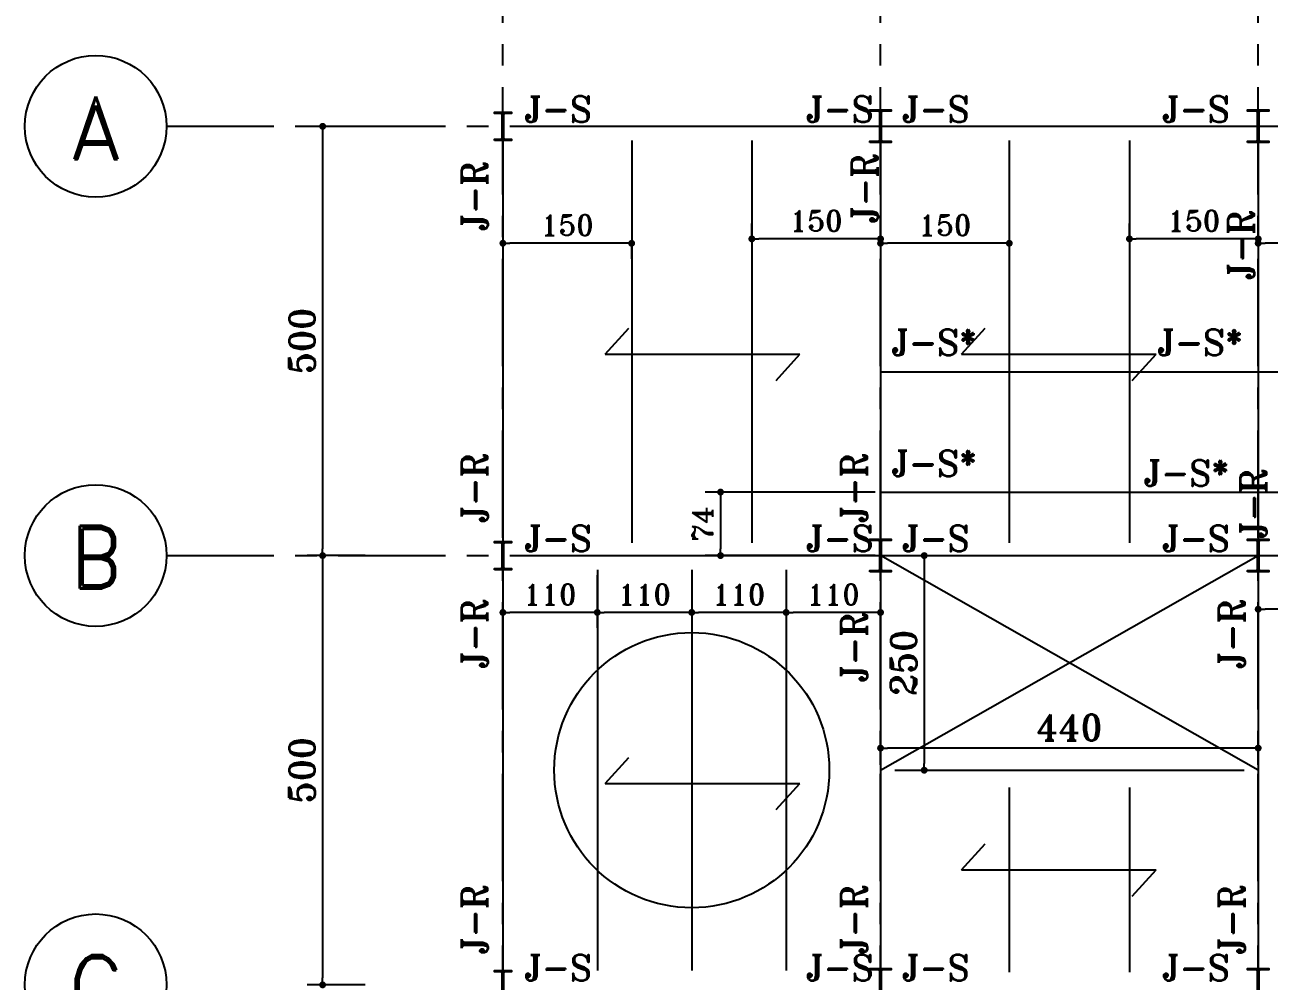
# Model space of a CAD drawing. Header units: inches. Extents: x 460503 to 460688, y 47570 to 48852.
# Drawn here: x 460553.43 to 460567.93, y 48328.23 to 48339.37 of the extents above; entities that cross this region are included whole.
import ezdxf
from ezdxf.enums import TextEntityAlignment as Align

# ---------------------------------------------------------------- set-up
doc = ezdxf.new("R2010")
doc.units = ezdxf.units.IN
doc.header["$MEASUREMENT"] = 0
for name, pattern in [('CENTER', [2, 1.25, -0.25, 0.25, -0.25]), ('DASHDOTX2', [2, 1, -0.5, 0, -0.5]), ('HIDDEN', [0.375, 0.25, -0.125])]:
    doc.linetypes.add(name, pattern=pattern)
for name, color, linetype in [('3', 3, 'HIDDEN'), ('3G', 3, 'Continuous'), ('AA_CUT OUT', 74, 'Continuous'), ('Ax', 1, 'DASHDOTX2'), ('AXE', 1, 'CENTER'), ('DIM', 8, 'Continuous'), ('wall', 4, 'Continuous')]:
    doc.layers.add(name, color=color, linetype=linetype)
doc.layers.add('TEXT', color=250, linetype='Continuous', lineweight=30)
doc.styles.add('ROMAND', font='ROMAND.shx')
doc.styles.add('ROMANT', font='romant')
doc.dimstyles.new('1-100', dxfattribs={"dimtxt": 0.3, "dimasz": 0.08, "dimexe": 0.18, "dimexo": 0.0625, "dimgap": 0.09, "dimtad": 1, "dimdec": 0, "dimlfac": 100, "dimdsep": 46, "dimtxsty": 'ROMANT', "dimblk": 'DOT', "dimcen": 0.09, "dimclrd": 1, "dimclre": 1, "dimclrt": 3, "dimadec": 0, "dimazin": 0, "dimtfac": 1, "dimtdec": 0, "dimtix": 1, "dimtofl": 0, "dimtmove": 2, "dimatfit": 3, "dimldrblk": 'DOT', "dimfxl": 1, "dimtolj": 1, "dimarcsym": 0})
doc.dimstyles.new('Copy of 1-100', dxfattribs={"dimtxt": 0.24, "dimasz": 0.08, "dimexe": 0.18, "dimexo": 0.0625, "dimgap": 0.09, "dimtad": 1, "dimdec": 0, "dimlfac": 100, "dimdsep": 46, "dimtxsty": 'ROMANT', "dimblk": 'DOT', "dimcen": 0.09, "dimclrd": 1, "dimclre": 1, "dimclrt": 3, "dimadec": 0, "dimazin": 0, "dimtfac": 1, "dimtdec": 0, "dimtix": 1, "dimtofl": 0, "dimtmove": 2, "dimatfit": 3, "dimldrblk": 'DOT', "dimfxl": 1, "dimtolj": 1, "dimarcsym": 0})

# ---------------------------------------------------------------- blocks, each defined once
blk = doc.blocks.new('DOT')
at = {"layer": 'DIM', "color": 0, "linetype": 'ByBlock'}
blk.add_line((-0.5, 0), (-1, 0), dxfattribs=at)
at = {"layer": 'DIM', "color": 0, "linetype": 'ByBlock', "const_width": 0.5}
blk.add_lwpolyline([(-0.25, 0, 1), (0.25, 0, 1)], format="xyb", close=True, dxfattribs=at)
blk = doc.blocks.new('*D268')
at = {"layer": 'Defpoints', "color": 0, "transparency": 16777216}
for p in [(460557.458, 48338.188), (460556.9, 48333.188), (460557.458, 48333.188)]:
    blk.add_point(p, dxfattribs=at)
at = {"layer": 'wall', "color": 1, "lineweight": -2, "transparency": 16777216}
for p, q in [((460557.396, 48338.188), (460556.72, 48338.188)), ((460556.9, 48338.108), (460556.9, 48333.268)), ((460557.396, 48333.188), (460556.72, 48333.188))]:
    blk.add_line(p, q, dxfattribs=at)
at = {"layer": 'wall', "color": 1, "lineweight": -2, "transparency": 16777216, "xscale": 0.08, "yscale": 0.08, "zscale": 0.08}
for p, rotation in [((460556.9, 48338.188), 90), ((460556.9, 48333.188), 270)]:
    blk.add_blockref('DOT', p, dxfattribs=dict(at, rotation=rotation))
at = {"layer": 'wall', "color": 3, "transparency": 16777216, "insert": (460556.66, 48335.688), "char_height": 0.3, "attachment_point": 5, "rotation": 90, "style": 'ROMANT'}
blk.add_mtext('\\A1;500', dxfattribs=at)
blk = doc.blocks.new('_Dot')
at = {"layer": 'DIM', "color": 0, "lineweight": -2}
blk.add_line((-0.5, 0), (-1, 0), dxfattribs=at)
at = {"layer": 'DIM', "color": 0, "const_width": 0.5}
blk.add_lwpolyline([(-0.25, 0, 1), (0.25, 0, 1)], format="xyb", close=True, dxfattribs=at)
blk = doc.blocks.new('*D269')
at = {"layer": 'Defpoints', "color": 0, "transparency": 16777216}
for p in [(460557.458, 48333.188), (460556.9, 48328.188), (460557.458, 48328.188)]:
    blk.add_point(p, dxfattribs=at)
at = {"layer": 'wall', "color": 1, "lineweight": -2, "transparency": 16777216}
for p, q in [((460557.396, 48333.188), (460556.72, 48333.188)), ((460556.9, 48333.108), (460556.9, 48328.268)), ((460557.396, 48328.188), (460556.72, 48328.188))]:
    blk.add_line(p, q, dxfattribs=at)
at = {"layer": 'wall', "color": 1, "lineweight": -2, "transparency": 16777216, "xscale": 0.08, "yscale": 0.08, "zscale": 0.08}
for p, rotation in [((460556.9, 48333.188), 90), ((460556.9, 48328.188), 270)]:
    blk.add_blockref('DOT', p, dxfattribs=dict(at, rotation=rotation))
at = {"layer": 'wall', "color": 3, "transparency": 16777216, "insert": (460556.66, 48330.688), "char_height": 0.3, "attachment_point": 5, "rotation": 90, "style": 'ROMANT'}
blk.add_mtext('\\A1;500', dxfattribs=at)
blk = doc.blocks.new('*D266')
at = {"layer": 'Defpoints', "color": 0, "transparency": 16777216}
for p in [(460563.4, 48330.946), (460563.4, 48330.688), (460567.8, 48330.688)]:
    blk.add_point(p, dxfattribs=at)
at = {"layer": 'wall', "color": 1, "lineweight": -2, "transparency": 16777216}
for p, q in [((460563.4, 48330.751), (460563.4, 48331.126)), ((460567.8, 48330.751), (460567.8, 48331.126)), ((460567.72, 48330.946), (460563.48, 48330.946))]:
    blk.add_line(p, q, dxfattribs=at)
at = {"layer": 'wall', "color": 1, "lineweight": -2, "transparency": 16777216, "xscale": 0.08, "yscale": 0.08, "zscale": 0.08, "rotation": 180}
blk.add_blockref('DOT', (460563.4, 48330.946), dxfattribs=at)
at = {"layer": 'wall', "color": 1, "lineweight": -2, "transparency": 16777216, "xscale": 0.08, "yscale": 0.08, "zscale": 0.08}
blk.add_blockref('DOT', (460567.8, 48330.946), dxfattribs=at)
at = {"layer": 'wall', "color": 3, "transparency": 16777216, "insert": (460565.6, 48331.186), "char_height": 0.3, "attachment_point": 5, "style": 'ROMANT'}
blk.add_mtext('\\A1;440', dxfattribs=at)
blk = doc.blocks.new('*D267')
at = {"layer": 'Defpoints', "color": 0, "transparency": 16777216}
for p in [(460563.85, 48333.188), (460563.577, 48330.688), (460563.909, 48330.688)]:
    blk.add_point(p, dxfattribs=at)
at = {"layer": 'wall', "color": 1, "lineweight": -2, "transparency": 16777216}
for p, q in [((460563.912, 48333.188), (460564.089, 48333.188)), ((460563.909, 48333.108), (460563.909, 48330.768)), ((460563.64, 48330.688), (460564.089, 48330.688))]:
    blk.add_line(p, q, dxfattribs=at)
at = {"layer": 'wall', "color": 1, "lineweight": -2, "transparency": 16777216, "xscale": 0.08, "yscale": 0.08, "zscale": 0.08}
for p, rotation in [((460563.909, 48333.188), 90), ((460563.909, 48330.688), 270)]:
    blk.add_blockref('DOT', p, dxfattribs=dict(at, rotation=rotation))
at = {"layer": 'wall', "color": 3, "transparency": 16777216, "insert": (460563.669, 48331.938), "char_height": 0.3, "attachment_point": 5, "rotation": 90, "style": 'ROMANT'}
blk.add_mtext('\\A1;250', dxfattribs=at)
blk = doc.blocks.new('*D354')
at = {"color": 1, "lineweight": -2, "transparency": 16777216}
for p, q in [((460567.8, 48336.814), (460567.8, 48336.646)), ((460569.22, 48336.826), (460567.88, 48336.826)), ((460569.3, 48336.814), (460569.3, 48336.646))]:
    blk.add_line(p, q, dxfattribs=at)
at = {"layer": 'Defpoints', "color": 0, "transparency": 16777216}
for p in [(460567.8, 48336.877), (460567.8, 48336.826), (460569.3, 48336.877)]:
    blk.add_point(p, dxfattribs=at)
at = {"color": 1, "lineweight": -2, "transparency": 16777216, "xscale": 0.08, "yscale": 0.08, "zscale": 0.08, "rotation": 180}
blk.add_blockref('DOT', (460567.8, 48336.826), dxfattribs=at)
at = {"color": 1, "lineweight": -2, "transparency": 16777216, "xscale": 0.08, "yscale": 0.08, "zscale": 0.08}
blk.add_blockref('DOT', (460569.3, 48336.826), dxfattribs=at)
at = {"color": 3, "transparency": 16777216, "insert": (460568.55, 48337.036), "char_height": 0.24, "attachment_point": 5, "style": 'ROMANT'}
blk.add_mtext('\\A1;150', dxfattribs=at)
blk = doc.blocks.new('*D355')
at = {"color": 1, "lineweight": -2, "transparency": 16777216}
for p, q in [((460566.3, 48336.906), (460566.3, 48337.057)), ((460567.8, 48336.906), (460567.8, 48337.057)), ((460567.72, 48336.877), (460566.38, 48336.877))]:
    blk.add_line(p, q, dxfattribs=at)
at = {"layer": 'Defpoints', "color": 0, "transparency": 16777216}
for p in [(460566.3, 48336.877), (460566.3, 48336.843), (460567.8, 48336.843)]:
    blk.add_point(p, dxfattribs=at)
at = {"color": 1, "lineweight": -2, "transparency": 16777216, "xscale": 0.08, "yscale": 0.08, "zscale": 0.08, "rotation": 180}
blk.add_blockref('DOT', (460566.3, 48336.877), dxfattribs=at)
at = {"color": 1, "lineweight": -2, "transparency": 16777216, "xscale": 0.08, "yscale": 0.08, "zscale": 0.08}
blk.add_blockref('DOT', (460567.8, 48336.877), dxfattribs=at)
at = {"color": 3, "transparency": 16777216, "insert": (460567.05, 48337.087), "char_height": 0.24, "attachment_point": 5, "style": 'ROMANT'}
blk.add_mtext('\\A1;150', dxfattribs=at)
blk = doc.blocks.new('*D356')
at = {"color": 1, "lineweight": -2, "transparency": 16777216}
for p, q in [((460563.4, 48336.814), (460563.4, 48336.646)), ((460564.82, 48336.826), (460563.48, 48336.826)), ((460564.9, 48336.814), (460564.9, 48336.646))]:
    blk.add_line(p, q, dxfattribs=at)
at = {"layer": 'Defpoints', "color": 0, "transparency": 16777216}
for p in [(460563.4, 48336.877), (460563.4, 48336.826), (460564.9, 48336.877)]:
    blk.add_point(p, dxfattribs=at)
at = {"color": 1, "lineweight": -2, "transparency": 16777216, "xscale": 0.08, "yscale": 0.08, "zscale": 0.08, "rotation": 180}
blk.add_blockref('DOT', (460563.4, 48336.826), dxfattribs=at)
at = {"color": 1, "lineweight": -2, "transparency": 16777216, "xscale": 0.08, "yscale": 0.08, "zscale": 0.08}
blk.add_blockref('DOT', (460564.9, 48336.826), dxfattribs=at)
at = {"color": 3, "transparency": 16777216, "insert": (460564.15, 48337.036), "char_height": 0.24, "attachment_point": 5, "style": 'ROMANT'}
blk.add_mtext('\\A1;150', dxfattribs=at)
blk = doc.blocks.new('*D357')
at = {"color": 1, "lineweight": -2, "transparency": 16777216}
for p, q in [((460561.9, 48336.906), (460561.9, 48337.057)), ((460563.4, 48336.906), (460563.4, 48337.057)), ((460563.32, 48336.877), (460561.98, 48336.877))]:
    blk.add_line(p, q, dxfattribs=at)
at = {"layer": 'Defpoints', "color": 0, "transparency": 16777216}
for p in [(460561.9, 48336.877), (460561.9, 48336.843), (460563.4, 48336.843)]:
    blk.add_point(p, dxfattribs=at)
at = {"color": 1, "lineweight": -2, "transparency": 16777216, "xscale": 0.08, "yscale": 0.08, "zscale": 0.08, "rotation": 180}
blk.add_blockref('DOT', (460561.9, 48336.877), dxfattribs=at)
at = {"color": 1, "lineweight": -2, "transparency": 16777216, "xscale": 0.08, "yscale": 0.08, "zscale": 0.08}
blk.add_blockref('DOT', (460563.4, 48336.877), dxfattribs=at)
at = {"color": 3, "transparency": 16777216, "insert": (460562.65, 48337.087), "char_height": 0.24, "attachment_point": 5, "style": 'ROMANT'}
blk.add_mtext('\\A1;150', dxfattribs=at)
blk = doc.blocks.new('*D358')
at = {"color": 1, "lineweight": -2, "transparency": 16777216}
for p, q in [((460559, 48336.814), (460559, 48336.646)), ((460560.42, 48336.826), (460559.08, 48336.826)), ((460560.5, 48336.814), (460560.5, 48336.646))]:
    blk.add_line(p, q, dxfattribs=at)
at = {"layer": 'Defpoints', "color": 0, "transparency": 16777216}
for p in [(460559, 48336.877), (460559, 48336.826), (460560.5, 48336.877)]:
    blk.add_point(p, dxfattribs=at)
at = {"color": 1, "lineweight": -2, "transparency": 16777216, "xscale": 0.08, "yscale": 0.08, "zscale": 0.08, "rotation": 180}
blk.add_blockref('DOT', (460559, 48336.826), dxfattribs=at)
at = {"color": 1, "lineweight": -2, "transparency": 16777216, "xscale": 0.08, "yscale": 0.08, "zscale": 0.08}
blk.add_blockref('DOT', (460560.5, 48336.826), dxfattribs=at)
at = {"color": 3, "transparency": 16777216, "insert": (460559.75, 48337.036), "char_height": 0.24, "attachment_point": 5, "style": 'ROMANT'}
blk.add_mtext('\\A1;150', dxfattribs=at)
blk = doc.blocks.new('*D366')
at = {"color": 1, "lineweight": -2, "transparency": 16777216}
for p, q in [((460569.151, 48332.784), (460569.151, 48332.383)), ((460567.8, 48332.539), (460567.8, 48332.383)), ((460569.071, 48332.563), (460567.88, 48332.563))]:
    blk.add_line(p, q, dxfattribs=at)
at = {"layer": 'Defpoints', "color": 0, "transparency": 16777216}
for p in [(460569.151, 48332.847), (460567.8, 48332.601), (460567.8, 48332.563)]:
    blk.add_point(p, dxfattribs=at)
at = {"color": 1, "lineweight": -2, "transparency": 16777216, "xscale": 0.08, "yscale": 0.08, "zscale": 0.08, "rotation": 180}
blk.add_blockref('DOT', (460567.8, 48332.563), dxfattribs=at)
at = {"color": 1, "lineweight": -2, "transparency": 16777216, "xscale": 0.08, "yscale": 0.08, "zscale": 0.08}
blk.add_blockref('DOT', (460569.151, 48332.563), dxfattribs=at)
at = {"color": 3, "transparency": 16777216, "insert": (460568.476, 48332.773), "char_height": 0.24, "attachment_point": 5, "style": 'ROMANT'}
blk.add_mtext('\\A1;135', dxfattribs=at)
blk = doc.blocks.new('*D821')
at = {"color": 1, "lineweight": -2, "transparency": 16777216}
for p, q in [((460563.338, 48333.928), (460561.356, 48333.928)), ((460561.536, 48333.848), (460561.536, 48333.268)), ((460563.338, 48333.188), (460561.356, 48333.188))]:
    blk.add_line(p, q, dxfattribs=at)
at = {"layer": 'Defpoints', "color": 0, "transparency": 16777216}
for p in [(460563.4, 48333.928), (460561.536, 48333.188), (460563.4, 48333.188)]:
    blk.add_point(p, dxfattribs=at)
at = {"color": 1, "lineweight": -2, "transparency": 16777216, "xscale": 0.08, "yscale": 0.08, "zscale": 0.08}
for p, rotation in [((460561.536, 48333.928), 90), ((460561.536, 48333.188), 270)]:
    blk.add_blockref('DOT', p, dxfattribs=dict(at, rotation=rotation))
at = {"color": 3, "transparency": 16777216, "insert": (460561.326, 48333.558), "char_height": 0.24, "attachment_point": 5, "rotation": 90, "style": 'ROMANT'}
blk.add_mtext('\\A1;74', dxfattribs=at)
blk = doc.blocks.new('*D831')
at = {"color": 1, "lineweight": -2, "transparency": 16777216}
for p, q in [((460559, 48332.961), (460559, 48332.346)), ((460560.1, 48332.961), (460560.1, 48332.346)), ((460560.02, 48332.526), (460559.08, 48332.526))]:
    blk.add_line(p, q, dxfattribs=at)
at = {"layer": 'Defpoints', "color": 0, "transparency": 16777216}
for p in [(460559, 48333.023), (460560.1, 48333.023), (460559, 48332.526)]:
    blk.add_point(p, dxfattribs=at)
at = {"color": 1, "lineweight": -2, "transparency": 16777216, "xscale": 0.08, "yscale": 0.08, "zscale": 0.08, "rotation": 180}
blk.add_blockref('DOT', (460559, 48332.526), dxfattribs=at)
at = {"color": 1, "lineweight": -2, "transparency": 16777216, "xscale": 0.08, "yscale": 0.08, "zscale": 0.08}
blk.add_blockref('DOT', (460560.1, 48332.526), dxfattribs=at)
at = {"color": 3, "transparency": 16777216, "insert": (460559.55, 48332.736), "char_height": 0.24, "attachment_point": 5, "style": 'ROMANT'}
blk.add_mtext('\\A1;110', dxfattribs=at)
blk = doc.blocks.new('*D832')
at = {"color": 1, "lineweight": -2, "transparency": 16777216}
for p, q in [((460560.1, 48332.961), (460560.1, 48332.346)), ((460561.2, 48332.961), (460561.2, 48332.346)), ((460561.12, 48332.526), (460560.18, 48332.526))]:
    blk.add_line(p, q, dxfattribs=at)
at = {"layer": 'Defpoints', "color": 0, "transparency": 16777216}
for p in [(460560.1, 48333.023), (460561.2, 48333.023), (460560.1, 48332.526)]:
    blk.add_point(p, dxfattribs=at)
at = {"color": 1, "lineweight": -2, "transparency": 16777216, "xscale": 0.08, "yscale": 0.08, "zscale": 0.08, "rotation": 180}
blk.add_blockref('DOT', (460560.1, 48332.526), dxfattribs=at)
at = {"color": 1, "lineweight": -2, "transparency": 16777216, "xscale": 0.08, "yscale": 0.08, "zscale": 0.08}
blk.add_blockref('DOT', (460561.2, 48332.526), dxfattribs=at)
at = {"color": 3, "transparency": 16777216, "insert": (460560.65, 48332.736), "char_height": 0.24, "attachment_point": 5, "style": 'ROMANT'}
blk.add_mtext('\\A1;110', dxfattribs=at)
blk = doc.blocks.new('*D833')
at = {"color": 1, "lineweight": -2, "transparency": 16777216}
for p, q in [((460561.2, 48332.961), (460561.2, 48332.346)), ((460562.3, 48332.961), (460562.3, 48332.346)), ((460562.22, 48332.526), (460561.28, 48332.526))]:
    blk.add_line(p, q, dxfattribs=at)
at = {"layer": 'Defpoints', "color": 0, "transparency": 16777216}
for p in [(460561.2, 48333.023), (460562.3, 48333.023), (460561.2, 48332.526)]:
    blk.add_point(p, dxfattribs=at)
at = {"color": 1, "lineweight": -2, "transparency": 16777216, "xscale": 0.08, "yscale": 0.08, "zscale": 0.08, "rotation": 180}
blk.add_blockref('DOT', (460561.2, 48332.526), dxfattribs=at)
at = {"color": 1, "lineweight": -2, "transparency": 16777216, "xscale": 0.08, "yscale": 0.08, "zscale": 0.08}
blk.add_blockref('DOT', (460562.3, 48332.526), dxfattribs=at)
at = {"color": 3, "transparency": 16777216, "insert": (460561.75, 48332.736), "char_height": 0.24, "attachment_point": 5, "style": 'ROMANT'}
blk.add_mtext('\\A1;110', dxfattribs=at)
blk = doc.blocks.new('*D834')
at = {"color": 1, "lineweight": -2, "transparency": 16777216}
for p, q in [((460562.3, 48332.961), (460562.3, 48332.346)), ((460563.4, 48332.961), (460563.4, 48332.346)), ((460563.32, 48332.526), (460562.38, 48332.526))]:
    blk.add_line(p, q, dxfattribs=at)
at = {"layer": 'Defpoints', "color": 0, "transparency": 16777216}
for p in [(460562.3, 48333.023), (460563.4, 48333.023), (460562.3, 48332.526)]:
    blk.add_point(p, dxfattribs=at)
at = {"color": 1, "lineweight": -2, "transparency": 16777216, "xscale": 0.08, "yscale": 0.08, "zscale": 0.08, "rotation": 180}
blk.add_blockref('DOT', (460562.3, 48332.526), dxfattribs=at)
at = {"color": 1, "lineweight": -2, "transparency": 16777216, "xscale": 0.08, "yscale": 0.08, "zscale": 0.08}
blk.add_blockref('DOT', (460563.4, 48332.526), dxfattribs=at)
at = {"color": 3, "transparency": 16777216, "insert": (460562.85, 48332.736), "char_height": 0.24, "attachment_point": 5, "style": 'ROMANT'}
blk.add_mtext('\\A1;110', dxfattribs=at)

msp = doc.modelspace()

# ---------------------------------------------------------------- hatches: boundary and pattern name
for points in [[(460558.99286559, 48338.33838891), (460558.98138936, 48338.33838891, 0.4144144444), (460558.99286559, 48338.32690481)], [(460559.00786559, 48338.33838891), (460559.01934182, 48338.33838891, -0.4144144444), (460559.00786559, 48338.32690481)], [(460563.39286559, 48338.36338891), (460563.38138937, 48338.36338891, 0.4144144444), (460563.39286559, 48338.35190481)], [(460563.4078656, 48338.36338891), (460563.41934182, 48338.36338891, -0.4144144444), (460563.40786559, 48338.35190481)], [(460567.79286558, 48338.36338891), (460567.78138936, 48338.36338891, 0.4144144444), (460567.79286558, 48338.35190481)], [(460567.80786558, 48338.36338891), (460567.81934181, 48338.36338891, -0.4144144444), (460567.80786558, 48338.35190481)], [(460558.99286559, 48338.03834941), (460558.98138936, 48338.03834941, -0.4144144444), (460558.99286559, 48338.04983351)], [(460559.00786559, 48338.03834941), (460559.01934182, 48338.03834941, 0.4144144444), (460559.00786559, 48338.04983351)], [(460563.39286559, 48338.01334941), (460563.38138937, 48338.01334941, -0.4144144444), (460563.39286559, 48338.02483351)], [(460563.4078656, 48338.01334941), (460563.41934182, 48338.01334941, 0.4144144444), (460563.40786559, 48338.02483351)], [(460567.79286558, 48338.01334941), (460567.78138936, 48338.01334941, -0.4144144444), (460567.79286558, 48338.02483351)], [(460567.80786558, 48338.01334941), (460567.81934181, 48338.01334941, 0.4144144444), (460567.80786558, 48338.02483351)], [(460558.99286559, 48333.33838891), (460558.98138936, 48333.33838891, 0.4144144444), (460558.99286559, 48333.32690481)], [(460559.00786559, 48333.33838891), (460559.01934182, 48333.33838891, -0.4144144444), (460559.00786559, 48333.32690481)], [(460563.39286559, 48333.36338891), (460563.38138937, 48333.36338891, 0.4144144444), (460563.39286559, 48333.35190481)], [(460563.4078656, 48333.36338891), (460563.41934182, 48333.36338891, -0.4144144444), (460563.40786559, 48333.35190481)], [(460567.79286558, 48333.36338891), (460567.78138936, 48333.36338891, 0.4144144444), (460567.79286558, 48333.35190481)], [(460567.80786558, 48333.36338891), (460567.81934181, 48333.36338891, -0.4144144444), (460567.80786558, 48333.35190481)], [(460558.99286559, 48333.03834941), (460558.98138936, 48333.03834941, -0.4144144444), (460558.99286559, 48333.04983351)], [(460559.00786559, 48333.03834941), (460559.01934182, 48333.03834941, 0.4144144444), (460559.00786559, 48333.04983351)], [(460563.39286559, 48333.01334941), (460563.38138937, 48333.01334941, -0.4144144444), (460563.39286559, 48333.02483351)], [(460563.4078656, 48333.01334941), (460563.41934182, 48333.01334941, 0.4144144444), (460563.40786559, 48333.02483351)], [(460567.79286558, 48333.01334941), (460567.78138936, 48333.01334941, -0.4144144444), (460567.79286558, 48333.02483351)], [(460567.80786558, 48333.01334941), (460567.81934181, 48333.01334941, 0.4144144444), (460567.80786558, 48333.02483351)], [(460558.99286559, 48328.33838891), (460558.98138936, 48328.33838891, 0.4144144444), (460558.99286559, 48328.32690481)], [(460559.00786559, 48328.33838891), (460559.01934182, 48328.33838891, -0.4144144444), (460559.00786559, 48328.32690481)], [(460563.39286559, 48328.36338891), (460563.38138937, 48328.36338891, 0.4144144444), (460563.39286559, 48328.35190481)], [(460563.4078656, 48328.36338891), (460563.41934182, 48328.36338891, -0.4144144444), (460563.40786559, 48328.35190481)], [(460567.79286558, 48328.36338891), (460567.78138936, 48328.36338891, 0.4144144444), (460567.79286558, 48328.35190481)], [(460567.80786558, 48328.36338891), (460567.81934181, 48328.36338891, -0.4144144444), (460567.80786558, 48328.35190481)]]:
    msp.add_hatch(color=1).paths.add_polyline_path(points)

# ---------------------------------------------------------------- linework, layer by layer
at = {"color": 3}
for p, q in [((460559.15834133, 48338.18838891), (460563.27222144, 48338.18838891)), ((460563.55834133, 48338.18838891), (460567.67222144, 48338.18838891)), ((460560.50036542, 48338.02338891), (460560.50036542, 48333.33534136)), ((460561.90036541, 48338.02308686), (460561.90036541, 48333.33503931)), ((460564.90036541, 48338.02338891), (460564.90036541, 48333.33534136)), ((460566.3003654, 48338.02308686), (460566.3003654, 48333.33503931)), ((460563.40036559, 48335.32847681), (460580.99121416, 48335.32847681)), ((460563.40036559, 48333.92777639), (460578.90535627, 48333.92777639)), ((460559.15834133, 48333.18838891), (460563.27222144, 48333.18838891)), ((460563.55834133, 48333.18838891), (460567.67222144, 48333.18838891)), ((460560.10036559, 48333.02338891), (460560.10036559, 48328.35338892)), ((460561.20036559, 48333.02338891), (460561.20036559, 48328.35338892)), ((460562.30036559, 48333.02338891), (460562.30036559, 48328.35338892)), ((460563.56812216, 48330.68838891), (460567.63567854, 48330.68838891)), ((460564.90036505, 48330.4859143), (460564.90036505, 48328.33534126)), ((460566.30036504, 48330.48561225), (460566.30036504, 48328.33503921))]:
    msp.add_line(p, q, dxfattribs=at)
at = {"color": 6}
for p, q in [((460559.00036559, 48338.02338891), (460559.00036559, 48333.35338891)), ((460563.40036559, 48338.02338891), (460563.40036559, 48333.35338891)), ((460567.80036558, 48338.02308686), (460567.80036558, 48333.35308687)), ((460559.00036559, 48333.02338891), (460559.00036559, 48328.35338892)), ((460563.40036559, 48333.02338891), (460563.40036559, 48328.35338892)), ((460567.80036558, 48333.02308687), (460567.80036558, 48328.35308687))]:
    msp.add_line(p, q, dxfattribs=at)
at = {"color": 1, "linetype": 'Continuous'}
for p, q in [((460560.19124713, 48335.53339933, -0.00499999), (460560.46790831, 48335.83794936, -0.00499999)), ((460564.34124712, 48335.53339933, -0.00499999), (460564.6179083, 48335.83794936, -0.00499999)), ((460560.19124713, 48335.53339933, -0.00499999), (460562.45986531, 48335.53339933, -0.00499999)), ((460562.18320412, 48335.22884931, -0.00499999), (460562.45986531, 48335.53339933, -0.00499999)), ((460564.34124712, 48335.53339933, -0.00499999), (460566.6098653, 48335.53339933, -0.00499999)), ((460566.33320411, 48335.22884931, -0.00499999), (460566.6098653, 48335.53339933, -0.00499999)), ((460560.19124713, 48330.53339934, -0.00499999), (460560.46790831, 48330.83794936, -0.00499999)), ((460560.19124713, 48330.53339934, -0.00499999), (460562.45986531, 48330.53339934, -0.00499999)), ((460562.18320412, 48330.22884931, -0.00499999), (460562.45986531, 48330.53339934, -0.00499999)), ((460564.34124677, 48329.52743782, -0.00499999), (460564.61790795, 48329.83198785, -0.00499999)), ((460564.34124677, 48329.52743782, -0.00499999), (460566.60986494, 48329.52743782, -0.00499999)), ((460566.33320376, 48329.2228878, -0.00499999), (460566.60986494, 48329.52743782, -0.00499999))]:
    msp.add_line(p, q, dxfattribs=at)
msp.add_circle((460561.20036559, 48330.68838891), 1.6025064)
at = {"layer": '3G'}
for points in [[(460558.90036559, 48338.02338891), (460558.90036559, 48338.03838891), (460558.99286559, 48338.03838891), (460558.99286559, 48338.33838891), (460558.90036559, 48338.33838891), (460558.90036559, 48338.35338891), (460559.10036559, 48338.35338891), (460559.10036559, 48338.33838891), (460559.00786559, 48338.33838891), (460559.00786559, 48338.03838891), (460559.10036559, 48338.03838891), (460559.10036559, 48338.02338891)], [(460563.27536559, 48337.99838891), (460563.27536559, 48338.01338891), (460563.39286559, 48338.01338891), (460563.39286559, 48338.36338891), (460563.27536559, 48338.36338891), (460563.27536559, 48338.37838891), (460563.52536559, 48338.37838891), (460563.52536559, 48338.36338891), (460563.4078656, 48338.36338891), (460563.4078656, 48338.01338891), (460563.52536559, 48338.01338891), (460563.52536559, 48337.99838891)], [(460567.67536558, 48337.99838891), (460567.67536558, 48338.01338891), (460567.79286558, 48338.01338891), (460567.79286558, 48338.36338891), (460567.67536558, 48338.36338891), (460567.67536558, 48338.37838891), (460567.92536558, 48338.37838891), (460567.92536558, 48338.36338891), (460567.80786558, 48338.36338891), (460567.80786558, 48338.01338891), (460567.92536558, 48338.01338891), (460567.92536558, 48337.99838891)], [(460558.90036559, 48333.02338891), (460558.90036559, 48333.03838891), (460558.99286559, 48333.03838891), (460558.99286559, 48333.33838891), (460558.90036559, 48333.33838891), (460558.90036559, 48333.35338891), (460559.10036559, 48333.35338891), (460559.10036559, 48333.33838891), (460559.00786559, 48333.33838891), (460559.00786559, 48333.03838891), (460559.10036559, 48333.03838891), (460559.10036559, 48333.02338891)], [(460563.27536559, 48332.99838891), (460563.27536559, 48333.01338891), (460563.39286559, 48333.01338891), (460563.39286559, 48333.36338891), (460563.27536559, 48333.36338891), (460563.27536559, 48333.37838891), (460563.52536559, 48333.37838891), (460563.52536559, 48333.36338891), (460563.4078656, 48333.36338891), (460563.4078656, 48333.01338891), (460563.52536559, 48333.01338891), (460563.52536559, 48332.99838891)], [(460567.67536558, 48332.99838891), (460567.67536558, 48333.01338891), (460567.79286558, 48333.01338891), (460567.79286558, 48333.36338891), (460567.67536558, 48333.36338891), (460567.67536558, 48333.37838891), (460567.92536558, 48333.37838891), (460567.92536558, 48333.36338891), (460567.80786558, 48333.36338891), (460567.80786558, 48333.01338891), (460567.92536558, 48333.01338891), (460567.92536558, 48332.99838891)], [(460558.90036559, 48328.02338891), (460558.90036559, 48328.03838891), (460558.99286559, 48328.03838891), (460558.99286559, 48328.33838891), (460558.90036559, 48328.33838891), (460558.90036559, 48328.35338891), (460559.10036559, 48328.35338891), (460559.10036559, 48328.33838891), (460559.00786559, 48328.33838891), (460559.00786559, 48328.03838891), (460559.10036559, 48328.03838891), (460559.10036559, 48328.02338891)], [(460563.27536559, 48327.99838891), (460563.27536559, 48328.01338891), (460563.39286559, 48328.01338891), (460563.39286559, 48328.36338891), (460563.27536559, 48328.36338891), (460563.27536559, 48328.37838891), (460563.52536559, 48328.37838891), (460563.52536559, 48328.36338891), (460563.4078656, 48328.36338891), (460563.4078656, 48328.01338891), (460563.52536559, 48328.01338891), (460563.52536559, 48327.99838891)], [(460567.67536558, 48327.99838891), (460567.67536558, 48328.01338891), (460567.79286558, 48328.01338891), (460567.79286558, 48328.36338891), (460567.67536558, 48328.36338891), (460567.67536558, 48328.37838891), (460567.92536558, 48328.37838891), (460567.92536558, 48328.36338891), (460567.80786558, 48328.36338891), (460567.80786558, 48328.01338891), (460567.92536558, 48328.01338891), (460567.92536558, 48327.99838891)]]:
    msp.add_lwpolyline(points, close=True, dxfattribs=at)
for centre, start, end in [((460558.99286559, 48338.33838104), 180.157926883, 270.157926883), ((460559.00786559, 48338.33838104), 269.842073117, 359.842073117), ((460559.00786559, 48338.33838104), 269.842073117, 359.842073117), ((460563.39286559, 48338.36338104), 180.157926883, 270.157926883), ((460563.40786559, 48338.36338104), 269.842073117, 359.842073117), ((460563.40786559, 48338.36338104), 269.842073117, 359.842073117), ((460567.79286558, 48338.36338104), 180.157926883, 270.157926883), ((460567.80786558, 48338.36338104), 269.842073117, 359.842073117), ((460567.80786558, 48338.36338104), 269.842073117, 359.842073117), ((460558.99286559, 48338.03835728), 89.842073117, 179.842073117), ((460558.99286559, 48338.03835728), 89.842073117, 179.842073117), ((460559.00786559, 48338.03835728), 0.157926883, 90.157926883), ((460559.00786559, 48338.03835728), 0.157926883, 90.157926883), ((460559.00786559, 48338.03835728), 0.157926883, 90.157926883), ((460563.39286559, 48338.01335728), 89.842073117, 179.842073117), ((460563.39286559, 48338.01335728), 89.842073117, 179.842073117), ((460563.40786559, 48338.01335728), 0.157926883, 90.157926883), ((460563.40786559, 48338.01335728), 0.157926883, 90.157926883), ((460563.40786559, 48338.01335728), 0.157926883, 90.157926883), ((460567.79286558, 48338.01335728), 89.842073117, 179.842073117), ((460567.79286558, 48338.01335728), 89.842073117, 179.842073117), ((460567.80786558, 48338.01335728), 0.157926883, 90.157926883), ((460567.80786558, 48338.01335728), 0.157926883, 90.157926883), ((460567.80786558, 48338.01335728), 0.157926883, 90.157926883), ((460558.99286559, 48333.33838104), 180.157926883, 270.157926883), ((460559.00786559, 48333.33838104), 269.842073117, 359.842073117), ((460559.00786559, 48333.33838104), 269.842073117, 359.842073117), ((460563.39286559, 48333.36338104), 180.157926883, 270.157926883), ((460563.40786559, 48333.36338104), 269.842073117, 359.842073117), ((460563.40786559, 48333.36338104), 269.842073117, 359.842073117), ((460567.79286558, 48333.36338104), 180.157926883, 270.157926883), ((460567.80786558, 48333.36338104), 269.842073117, 359.842073117), ((460567.80786558, 48333.36338104), 269.842073117, 359.842073117), ((460558.99286559, 48333.03835728), 89.842073117, 179.842073117), ((460558.99286559, 48333.03835728), 89.842073117, 179.842073117), ((460559.00786559, 48333.03835728), 0.157926883, 90.157926883), ((460559.00786559, 48333.03835728), 0.157926883, 90.157926883), ((460559.00786559, 48333.03835728), 0.157926883, 90.157926883), ((460563.39286559, 48333.01335728), 89.842073117, 179.842073117), ((460563.39286559, 48333.01335728), 89.842073117, 179.842073117), ((460563.40786559, 48333.01335728), 0.157926883, 90.157926883), ((460563.40786559, 48333.01335728), 0.157926883, 90.157926883), ((460563.40786559, 48333.01335728), 0.157926883, 90.157926883), ((460567.79286558, 48333.01335728), 89.842073117, 179.842073117), ((460567.79286558, 48333.01335728), 89.842073117, 179.842073117), ((460567.80786558, 48333.01335728), 0.157926883, 90.157926883), ((460567.80786558, 48333.01335728), 0.157926883, 90.157926883), ((460567.80786558, 48333.01335728), 0.157926883, 90.157926883), ((460558.99286559, 48328.33838104), 180.157926883, 270.157926883), ((460559.00786559, 48328.33838104), 269.842073117, 359.842073117), ((460559.00786559, 48328.33838104), 269.842073117, 359.842073117), ((460563.39286559, 48328.36338104), 180.157926883, 270.157926883), ((460563.40786559, 48328.36338104), 269.842073117, 359.842073117), ((460563.40786559, 48328.36338104), 269.842073117, 359.842073117), ((460567.79286558, 48328.36338104), 180.157926883, 270.157926883), ((460567.80786558, 48328.36338104), 269.842073117, 359.842073117), ((460567.80786558, 48328.36338104), 269.842073117, 359.842073117)]:
    msp.add_arc(centre, 0.01147623, start, end, dxfattribs=at)
at = {"layer": 'AA_CUT OUT', "linetype": 'Continuous'}
for p, q in [((460563.40036559, 48330.68838891), (460567.80036577, 48333.18838891)), ((460567.80036577, 48330.68838891), (460563.40036559, 48333.18838891))]:
    msp.add_line(p, q, dxfattribs=at)
at = {"layer": 'Ax', "linetype": 'Continuous', "ltscale": 0.5}
for centre in [(460554.25590232, 48338.18838891), (460554.25590232, 48333.18838891), (460554.25590232, 48328.18838891)]:
    msp.add_circle(centre, 0.825, dxfattribs=at)
at = {"layer": 'AXE'}
for p, q in [((460559.00036559, 48317.3952795), (460559.00036559, 48341.75810781)), ((460563.40036559, 48317.3952795), (460563.40036559, 48341.75810781)), ((460567.80036558, 48317.3952795), (460567.80036558, 48341.75780576)), ((460555.08090232, 48338.18838891), (460583.78139978, 48338.18838891)), ((460555.08086899, 48333.18838891), (460583.78136644, 48333.18838891))]:
    msp.add_line(p, q, dxfattribs=at)

# ---------------------------------------------------------------- texts
at = {"layer": '3', "color": 3, "style": 'ROMAND'}
for s, p in [('A', (460554.25827796, 48338.16943072, 0.00000001)), ('B', (460554.25827796, 48333.16943072, 0.00000001)), ('C', (460554.25827796, 48328.16943072, 0.00000001))]:
    msp.add_text(s, height=0.7299072, dxfattribs=at).set_placement(p, align=Align.MIDDLE_CENTER)
at = {"layer": 'TEXT', "color": 2, "style": 'ROMANT'}
for s, rotation, p in [('J-S', 0.081705483, (460559.24811646, 48338.23469495, 0.00000016)), ('J-S', 0.081705483, (460562.530024, 48338.23469495, 0.00000016)), ('J-S', 0.081705483, (460563.64811645, 48338.23469495, 0.00000016)), ('J-S', 0.081705483, (460566.68002399, 48338.23469495, 0.00000016)), ('J-R', 90.081705482, (460563.3678712, 48337.05342176, 0.00000016)), ('J-R', 90.081705482, (460558.82313983, 48336.96288019, 0.00000016)), ('J-R', 90.081705482, (460567.75436618, 48336.39247705, 0.00000016)), ('J-S*', 0.081705483, (460563.52605308, 48335.51756484, 0.00000016)), ('J-S*', 0.081705483, (460566.62346875, 48335.51756484, 0.00000016)), ('J-R', 90.081705482, (460558.82313983, 48333.56473669, 0.00000016)), ('J-R', 90.081705482, (460563.24506695, 48333.56473669, 0.00000016)), ('J-S*', 0.081705483, (460563.52605308, 48334.10893002, 0.00000016)), ('J-S*', 0.081705483, (460566.46375727, 48333.99671014, 0.00000016)), ('J-R', 90.081705482, (460567.89608407, 48333.38157334, 0.00000016)), ('J-S', 0.081705483, (460559.24811646, 48333.23469495, 0.00000016)), ('J-S', 0.081705483, (460562.530024, 48333.23469495, 0.00000016)), ('J-S', 0.081705483, (460563.64811645, 48333.23469495, 0.00000016)), ('J-S', 0.081705483, (460566.68002399, 48333.23469495, 0.00000016)), ('J-R', 90.081705482, (460558.82313983, 48331.86566494, 0.00000016)), ('J-R', 90.081705482, (460567.64506693, 48331.86322517, 0.00000016)), ('J-R', 90.081705482, (460563.24506695, 48331.7081806, 0.00000016)), ('J-R', 90.081705482, (460558.82313983, 48328.53754604, 0.00000016)), ('J-R', 90.081705482, (460563.24506695, 48328.53754604, 0.00000016)), ('J-R', 90.081705482, (460567.64506693, 48328.53510628, 0.00000016)), ('J-S', 0.081705483, (460559.24808313, 48328.23469495, 0.00000016)), ('J-S', 0.081705483, (460562.52999067, 48328.23469495, 0.00000016)), ('J-S', 0.081705483, (460563.64808312, 48328.23469495, 0.00000016)), ('J-S', 0.081705483, (460566.67999066, 48328.23469495, 0.00000016))]:
    msp.add_text(s, height=0.302224371, rotation=rotation, dxfattribs=at).set_placement(p)

# ---------------------------------------------------------------- dimensions: what is measured, and where the dimension line sits
for base, p1, p2, picture, middle in [((460559.00036539, 48336.82612182), (460560.50036542, 48336.87697711), (460559.00036539, 48336.87697711), '*D358', (460559.75036541, 48337.03612182)), ((460561.90036541, 48336.87697711), (460563.4003654, 48336.84305007), (460561.90036541, 48336.84305007), '*D357', (460562.6503654, 48337.08697711)), ((460563.40036538, 48336.82612182), (460564.90036541, 48336.87697711), (460563.40036538, 48336.87697711), '*D356', (460564.15036539, 48337.03612182)), ((460566.3003654, 48336.87697711), (460567.80036539, 48336.84305007), (460566.3003654, 48336.84305007), '*D355', (460567.05036539, 48337.08697711)), ((460567.8003654, 48336.82612182), (460569.30036542, 48336.87697711), (460567.8003654, 48336.87697711), '*D354', (460568.55036541, 48337.03612182)), ((460559.00036559, 48332.52632059), (460560.10036559, 48333.02338891), (460559.00036559, 48333.02338891), '*D831', (460559.55036559, 48332.73632059)), ((460560.10036559, 48332.52632059), (460561.20036559, 48333.02338891), (460560.10036559, 48333.02338891), '*D832', (460560.65036559, 48332.73632059)), ((460561.20036559, 48332.52632059), (460562.30036559, 48333.02338891), (460561.20036559, 48333.02338891), '*D833', (460561.75036559, 48332.73632059)), ((460562.30036559, 48332.52632059), (460563.4003656, 48333.02338891), (460562.30036559, 48333.02338891), '*D834', (460562.85036559, 48332.73632059)), ((460567.80036559, 48332.56328751), (460569.1510016, 48332.84662789), (460567.80036559, 48332.60137608), '*D366', (460568.47568359, 48332.77328751))]:
    dim = msp.add_linear_dim(base=base, p1=p1, p2=p2, dimstyle='Copy of 1-100')
    dim.commit()
    dim.dimension.update_dxf_attribs({"geometry": picture, "text_midpoint": middle})
dim = msp.add_linear_dim(base=(460561.53592736, 48333.18838891), p1=(460563.40036559, 48333.92777639), p2=(460563.40036559, 48333.18838891), angle=90, dimstyle='Copy of 1-100')
dim.commit()
dim.dimension.update_dxf_attribs({"geometry": '*D821', "text_midpoint": (460561.32592736, 48333.55808265)})
at = {"layer": 'wall'}
for base, p1, p2, picture, middle in [((460556.90039955, 48333.18838891), (460557.45826225, 48338.18838891), (460557.45826225, 48333.18838891), '*D268', (460556.66039955, 48335.68838891)), ((460563.90906672, 48330.68838891), (460563.84966418, 48333.18838891), (460563.57725142, 48330.68838891), '*D267', (460563.66906672, 48331.93838891))]:
    dim = msp.add_linear_dim(base=base, p1=p1, p2=p2, angle=90, dimstyle='1-100', dxfattribs=at)
    dim.commit()
    dim.dimension.update_dxf_attribs({"geometry": picture, "text_midpoint": middle})
dim = msp.add_aligned_dim(p1=(460557.45826225, 48333.18838891), p2=(460557.45826225, 48328.18838891), distance=-0.55789603, dimstyle='1-100', dxfattribs=at)
dim.commit()
dim.dimension.update_dxf_attribs({"geometry": '*D269', "text_midpoint": (460556.66036622, 48330.68838891)})
dim = msp.add_linear_dim(base=(460563.40036559, 48330.94625312), p1=(460567.80036559, 48330.68838891), p2=(460563.40036559, 48330.68838891), dimstyle='1-100', dxfattribs=at)
dim.commit()
dim.dimension.update_dxf_attribs({"geometry": '*D266', "text_midpoint": (460565.60036559, 48331.18625312)})

doc.saveas('drawing.dxf')
